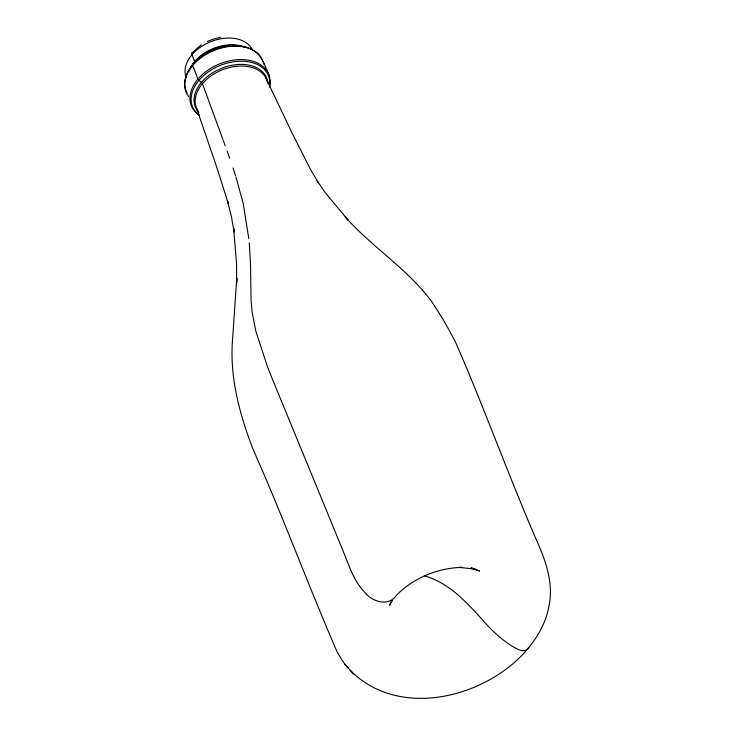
<?xml version="1.0" encoding="UTF-8"?>
<svg xmlns="http://www.w3.org/2000/svg" width="735" height="735" viewBox="0 0 735 735"><rect width="100%" height="100%" fill="white"/><g stroke="black" fill="none" stroke-linecap="round" stroke-linejoin="round"><path stroke-width="1.1" d="M391.691 600.486L389.495 605.392L392.334 600.532M528.649 647.526C525.066 654.389 516.172 648.527 511.56 645.872C502.4 639.964 494.196 632.651 486.8 624.667C469.16 605.052 450.711 583.268 424.352 575.817M396.312 595.267C389.238 606.742 372.663 602.011 365.479 593.09C353.011 580.558 348.206 563.028 341.536 547.162L271.922 377.946A397.718 179.312 40.2 0 1 267.319 366.232L255.899 331.448L252.142 312.292L251.094 300.431L250.506 263.782L249.257 242.945M527.28 649.437C537.744 636.923 546.114 622.334 548.926 606.099C554.218 581.789 544.488 557.654 534.648 535.925C507.26 472.192 483.759 406.813 455.994 343.273C448.672 328.6 440.449 314.461 431.179 300.937C407.071 268.514 371.837 247.052 345.248 216.917L348.068 220.114L325.339 192.8L316.565 179.956L318.347 182.684L310.069 168.655L291.942 132.732L265.969 78.213M526.407 650.466C484.705 698.268 398.232 719.611 350.044 670.109M192.065 52.856L201.252 44.844M396.716 594.955C413.915 577.839 437.95 567.833 462.186 567.402L459.366 567.383L475.15 569.156L471.429 568.21L479.496 570.985L471.117 567.677M207.334 41.445L213.885 38.9L220.638 37.31M196.511 108.082L216.127 165.329L228.346 203.788L227.501 200.784L231.387 216.522L234.116 231.966L233.666 228.41L236.514 263.452L236.679 283.104L236.771 278.124L232.435 341.224C229.77 378.543 239.922 415.174 253.208 449.655C283.012 516.521 308.149 585.372 337.374 652.478C340.856 657.926 343.897 663.742 348.519 668.345M344.862 664.229L353.618 674.133M263.112 61.418L268.937 74.942M222.889 139.429L202.456 83.689A1.994 0.9 40.2 0 0 201.454 82.394L198.964 80.326A1.994 0.9 40.2 0 1 197.981 79.068L192.634 65.525A1.994 0.9 40.2 0 1 192.643 64.781L194.674 62.282A1.994 0.9 40.2 0 0 194.683 61.529L191.936 54.794A4.787 2.159 40.2 0 1 193.02 52.553M223.265 140.477L225.158 145.705M227.051 150.941L229.669 158.291M233.013 167.957L235.632 175.876M235.963 176.933L243.294 203.871L248.807 238.746M198.285 111.27A37.816 25.55 -22.2 0 1 221.511 70.156A37.816 25.55 -22.2 0 1 267.466 82.504M189.005 71.194A35.896 24.246 -22.2 0 1 245.343 47.49M187.122 93.06A40.985 27.691 -22.2 0 1 212.626 50.393A40.985 27.691 -22.2 0 1 262.321 60.729M191.826 66.141A36.364 24.567 -22.2 0 1 240.979 46.333M188.619 96.533A41.463 28.013 -22.2 0 1 212.884 50.954A41.463 28.013 -22.2 0 1 263.911 64.221M199.7 115.533A41.748 28.206 -22.2 0 1 219.241 64.037A41.748 28.206 -22.2 0 1 269.58 86.803M199.075 115.055A41.022 27.719 -22.2 0 1 220.436 65.323A41.022 27.719 -22.2 0 1 269.534 86.923M198.873 112.584A38.532 26.037 -22.2 0 1 220.923 68.575A38.532 26.037 -22.2 0 1 268.036 83.9M186.065 77.285A35.896 24.246 -22.2 0 1 210.568 41.72A35.896 24.246 -22.2 0 1 252.647 50.476"/></g></svg>
